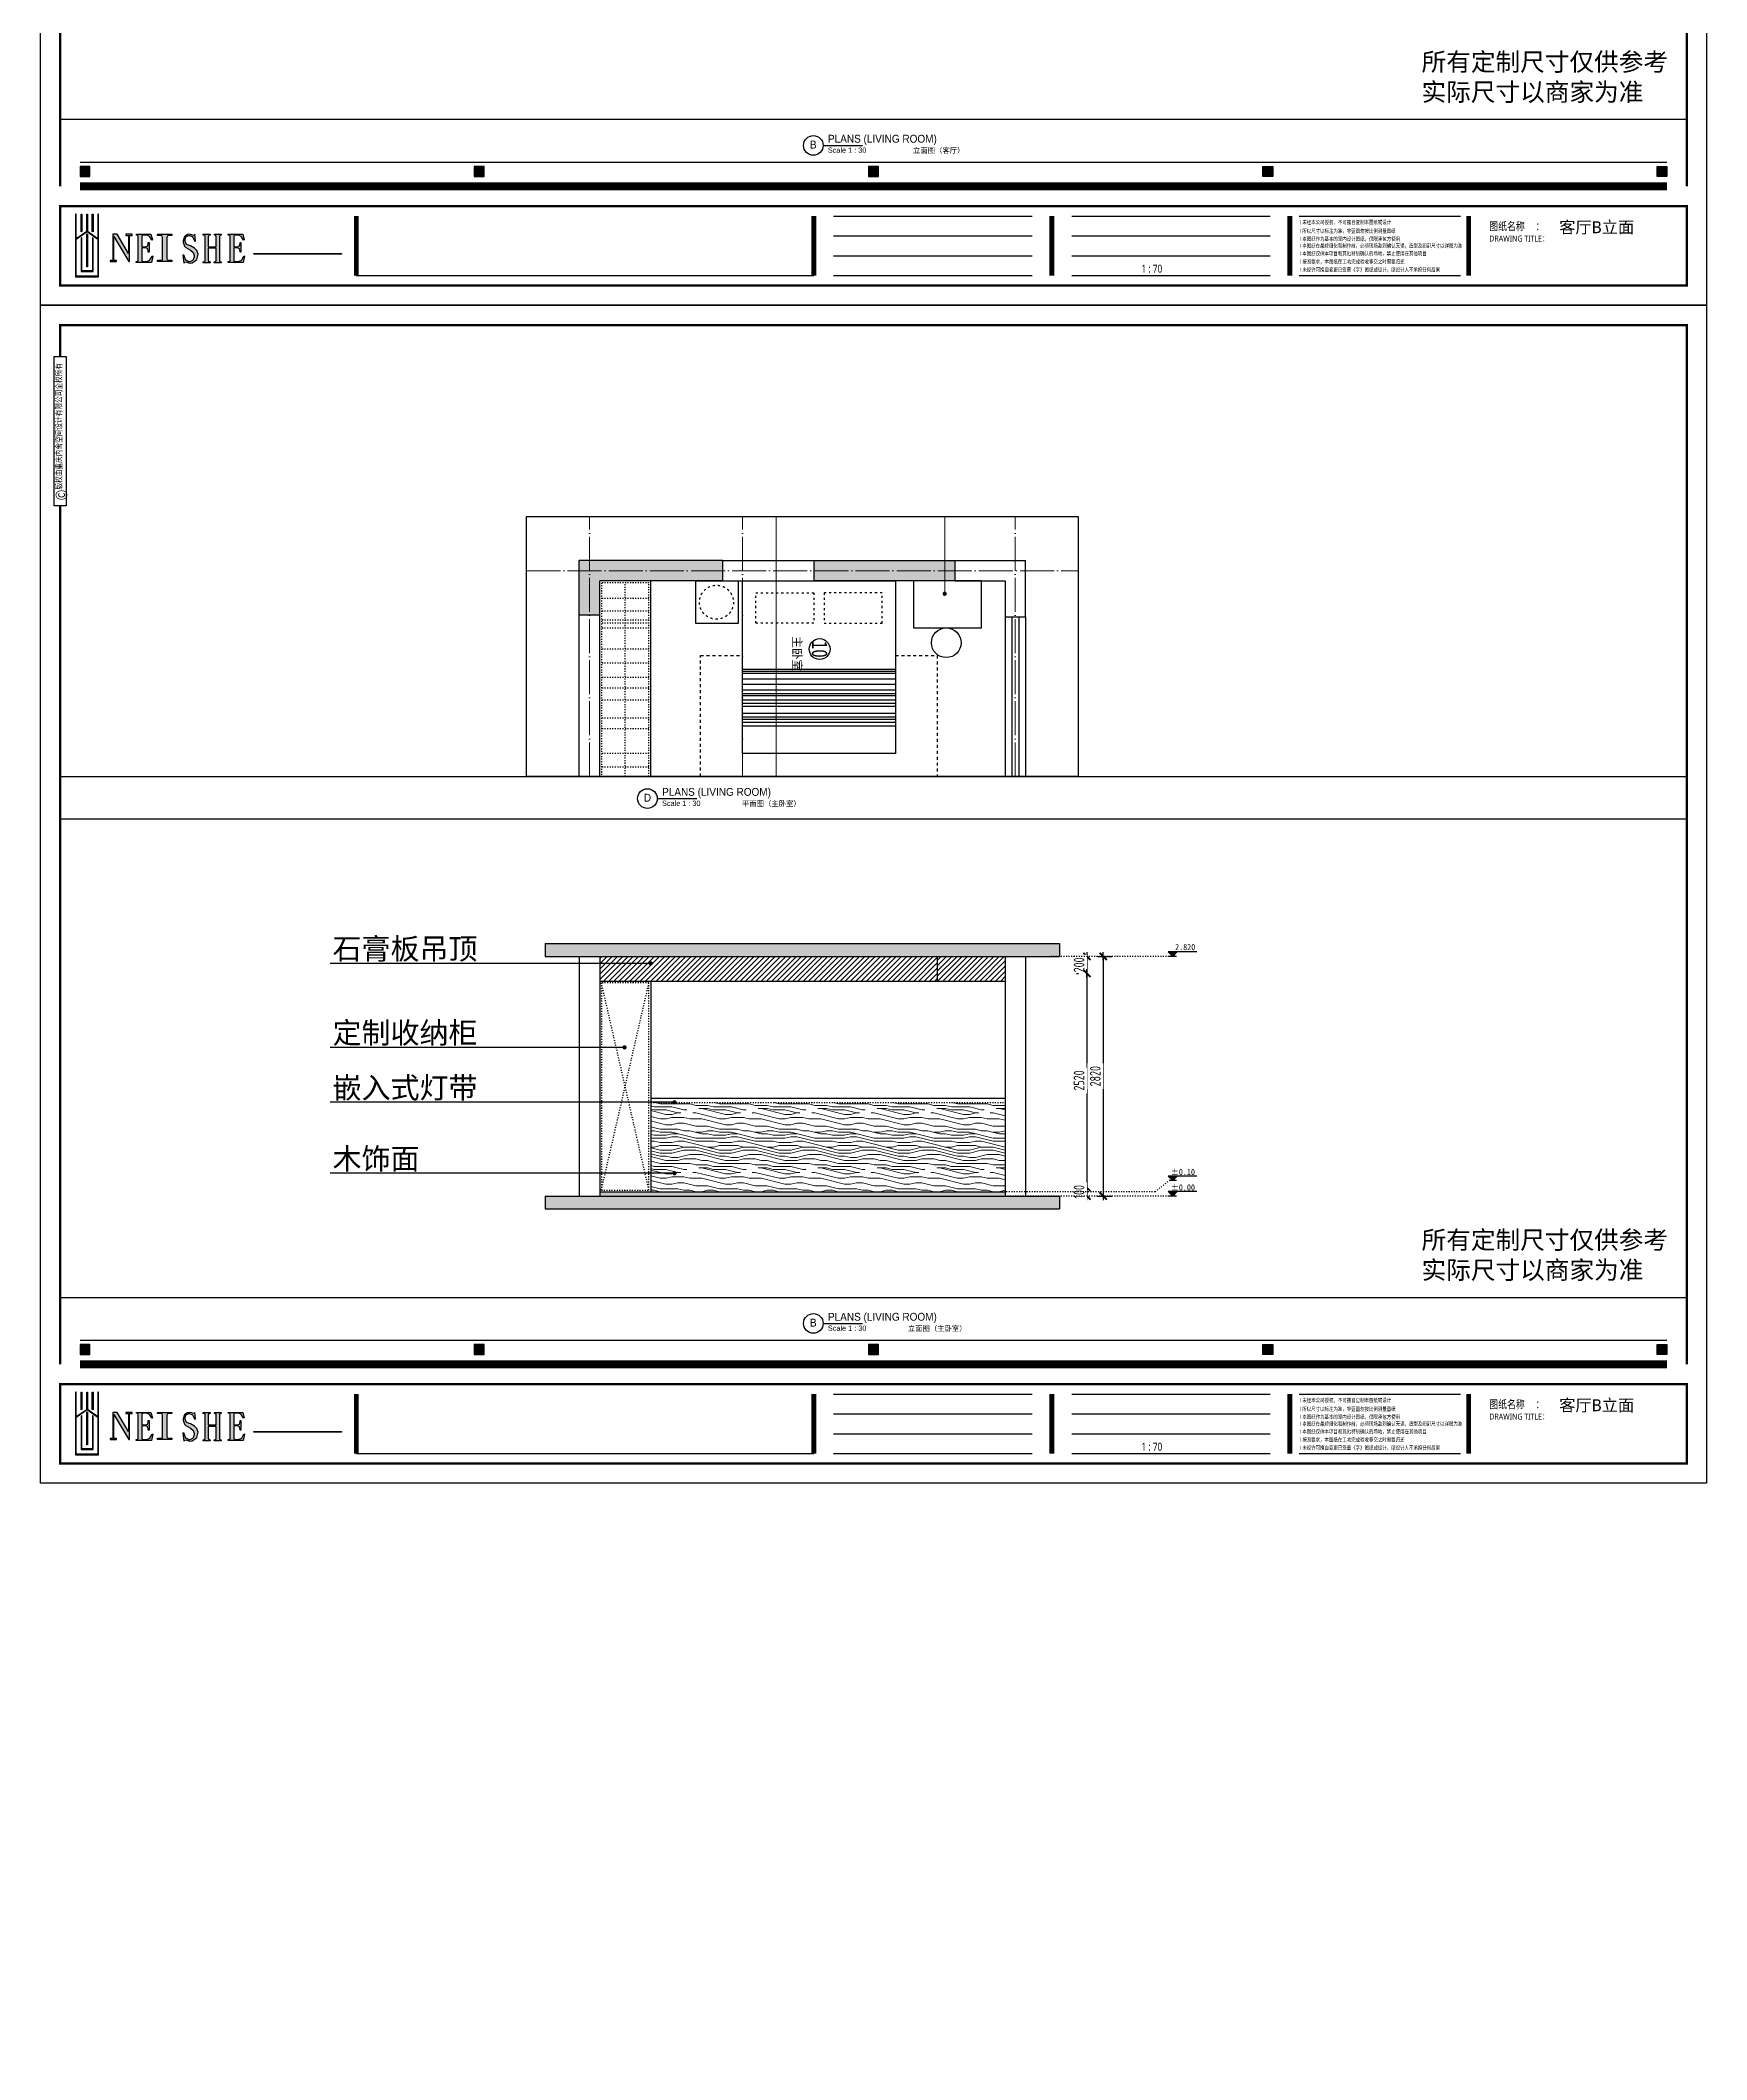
# Model space of a CAD drawing. Header units: inches. Extents: x -50945 to 250244, y -404780 to 18493.
# Drawn here: x 218460 to 238064, y -340770 to -317009 of the extents above; entities that cross this region are included whole.
import ezdxf
from ezdxf.enums import TextEntityAlignment as Align
from ezdxf.xclip import XClip

# ---------------------------------------------------------------- set-up
doc = ezdxf.new("R2010")
doc.units = ezdxf.units.IN
doc.header["$MEASUREMENT"] = 0
for name, pattern in [('ACAD_ISO03W100', [30, 12, -18]), ('DOTE', [2.42, 2, -0.2, 0.02, -0.2]), ('iGo户型优化10', [30, 12, -18]), ('iGo户型优化15', [2, 1, -1])]:
    doc.linetypes.add(name, pattern=pattern)
for name, color, linetype in [('0 @ 1 (1)', 7, 'Continuous'), ('15开关布置图-YJ', 2, 'Continuous'), ('A图框', 7, 'Continuous'), ('D-ARCHI', 250, 'Continuous'), ('EVH 立面填充', 8, 'Continuous'), ('IBS-003-建筑窗框', 3, 'Continuous'), ('IBS-050-建筑文字标注', 50, 'Continuous'), ('IBS-182-原建筑非承重墙', 150, 'Continuous'), ('IBS-200-原建筑承重墙柱', 200, 'Continuous'), ('IBS-63-原建筑窗', 63, 'Continuous'), ('IDS-040-固定高家具', 40, 'Continuous'), ('IFF-51-活动家具', 51, 'Continuous'), ('iGo户型优化', 7, 'Continuous'), ('IQT-1-图框', 1, 'Continuous'), ('IRC-30-天花轮廓线', 30, 'Continuous'), ('房间编号', 50, 'Continuous')]:
    doc.layers.add(name, color=color, linetype=linetype)
doc.layers.add('地面铺装内线', color=251, linetype='Continuous', lineweight=5)
doc.layers.add('天棚材质标注', color=2, linetype='Continuous', lineweight=5)
doc.styles.add('-宋体', font='', dxfattribs={"width": 0.8})
doc.styles.add('04.YBC-外标注3.0', font='', dxfattribs={"width": 0.8, "height": 3})
doc.styles.add('05.YBC-内标注2.5', font='', dxfattribs={"width": 0.8, "height": 2.5})
doc.styles.add('ARI', font='', dxfattribs={"width": 0.8, "height": 200})
doc.styles.add('HBA-DIMT', font='ARCHS.SHX', dxfattribs={"width": 0.8})
doc.styles.add('MtXpl_Arial_Unicode_', font='Arial Unicode.ttf')
doc.styles.add('OPT', font='OPUSTN-H.SHX')
doc.styles.get("Standard").update_dxf_attribs({"font": 'Arial.ttf'})
doc.styles.get('-宋体').set_extended_font_data('SimSun')
doc.styles.get('04.YBC-外标注3.0').set_extended_font_data('SimSun')
doc.styles.get('05.YBC-内标注2.5').set_extended_font_data('SimSun')
doc.styles.get('ARI').set_extended_font_data('SimSun')
doc.dimstyles.new('HBA_40', dxfattribs={"dimscale": 50, "dimtxt": 2.5, "dimasz": 0.1, "dimexe": 2, "dimexo": 2.5, "dimgap": 0.6, "dimtad": 1, "dimdec": 0, "dimrnd": 5, "dimzin": 0, "dimtxsty": 'HBA-DIMT', "dimblk": 'HBA_DIMENSION_TICK', "dimblk1": 'HBA_DIMENSION_TICK', "dimblk2": 'HBA_DIMENSION_TICK', "dimcen": 0.125, "dimclrd": 44, "dimclre": 44, "dimclrt": 2, "dimadec": 0, "dimazin": 0, "dimtfac": 1, "dimtdec": 0, "dimtix": 1, "dimtmove": 1, "dimatfit": 3, "dimldrblk": 'HBA_Leader_Dot', "dimfxl": 0, "dimtvp": 1, "dimtfill": 1, "dimtolj": 1, "dimtzin": 0, "dimarcsym": 0})

# ---------------------------------------------------------------- blocks, each defined once
blk = doc.blocks.new('fntjy')
at = {"layer": 'IFF-51-活动家具'}
for p, q in [((34752, -15106), (34752, -13306)), ((34794, -15106), (34794, -13306)), ((34830, -15106), (34830, -13306)), ((34860, -15106), (34860, -13306)), ((34902, -15106), (34902, -13306)), ((34985, -15106), (34985, -13306)), ((35021, -15106), (35021, -13306)), ((35057, -15106), (35057, -13306)), ((35110, -15106), (35110, -13306)), ((35134, -15106), (35134, -13306)), ((35176, -15106), (35176, -13306)), ((35241, -15106), (35241, -13306)), ((35307, -15106), (35307, -13306)), ((35373, -15106), (35373, -13306)), ((35396, -15106), (35396, -13306)), ((35420, -15106), (35420, -13306))]:
    blk.add_line(p, q, dxfattribs=at)
for points in [[(36461, -12756), (36461, -13256), (35961, -13256), (35961, -12756)], [(34431, -15106), (34431, -13306), (36461, -13306), (36461, -15106)]]:
    blk.add_lwpolyline(points, close=True, dxfattribs=at)
at = {"layer": 'iGo户型优化', "color": 251, "linetype": 'iGo户型优化15', "ltscale": 35}
blk.add_lwpolyline([(35583, -15106), (35583, -15598), (33895, -15598), (33895, -12814), (35583, -12814), (35583, -13306)], dxfattribs=at)
at = {"layer": 'iGo户型优化', "color": 251, "linetype": 'iGo户型优化10', "ltscale": 2}
for points in [[(36323, -13463), (36323, -14145), (35963, -14145), (35963, -13463)], [(36323, -14949), (36323, -14266), (35963, -14266), (35963, -14949)]]:
    blk.add_lwpolyline(points, close=True, dxfattribs=at)
blk.add_circle((36211, -13000), 200, dxfattribs=at)
blk = doc.blocks.new('HBA_DIMENSION_TICK')
at = {"color": 0, "linetype": 'ByBlock'}
for p, q in [((-10, 0), (0, 0)), ((0, 0), (10, 0))]:
    blk.add_line(p, q, dxfattribs=at)
at = {"color": 50, "linetype": 'ByBlock'}
blk.add_solid([(-10, -7), (-7, -10), (7, 10), (10, 7)], dxfattribs=at)
blk = doc.blocks.new('HBA_Leader_Dot')
at = {"color": 0, "linetype": 'ByBlock'}
blk.add_line((-5, 0), (-10, 0), dxfattribs=at)
at = {"color": 0, "linetype": 'ByBlock', "const_width": 5}
blk.add_lwpolyline([(-2.5, 0, 1), (2.5, 0, 1)], format="xyb", close=True, dxfattribs=at)
blk = doc.blocks.new('gegwe')
h = blk.add_hatch(color=9)
h.paths.add_polyline_path([(189652, -49616), (189652, -49028), (189629, -49028), (189629, -49617), (189269, -49867), (189269, -49028), (189267, -49028), (189246, -49028), (189246, -51182), (190039, -51182), (190039, -49027), (190014, -49027), (190014, -49865), (190014, -49868)])
h.paths.add_polyline_path([(190014, -49898), (190014, -51161), (189269, -51161), (189269, -49898), (189642, -49636)], flags=16)
h.paths.add_polyline_path([(189641, -49706), (189653, -49716), (189653, -50844), (189629, -50844), (189629, -49716)], flags=0)
h.paths.add_polyline_path([(189825, -49834), (189847, -49852), (189847, -51000), (189439, -51000), (189439, -49849), (189461, -49834), (189461, -50979), (189825, -50979)], flags=0)
h.paths.add_polyline_path([(189439, -49636), (189459, -49620), (189459, -49028), (189439, -49028)], flags=17)
h.paths.add_polyline_path([(189822, -49620), (189847, -49637), (189847, -49027), (189822, -49027)])
at = {"color": 9}
for points in [[(189267, -49028), (189246, -49028), (189246, -51182), (190039, -51182), (190039, -49027), (190014, -49027), (190014, -49865), (190014, -49868)], [(189269, -49867), (189269, -49028), (189267, -49028)], [(189269, -49867), (189629, -49617), (189629, -49028)], [(189439, -49028), (189459, -49028), (189459, -49620), (189439, -49636), (189439, -49028)], [(189629, -49028), (189650, -49028), (189652, -49028), (189652, -49616), (190014, -49868)], [(190014, -49898), (189642, -49636), (189269, -49898)], [(190014, -49898), (190014, -51161), (189269, -51161), (189269, -49898)], [(189439, -49849), (189439, -51000), (189847, -51000), (189847, -49852), (189825, -49834), (189825, -50979), (189461, -50979), (189461, -49834), (189461, -49834), (189439, -49849)], [(189641, -49706), (189653, -49716), (189653, -50844), (189629, -50844), (189629, -49716), (189641, -49706)]]:
    blk.add_lwpolyline(points, dxfattribs=at)
blk.add_lwpolyline([(189822, -49027), (189842, -49027), (189847, -49027), (189847, -49637), (189822, -49620), (189822, -49027)], close=True, dxfattribs=at)
blk = doc.blocks.new('gegeg')
at = {"layer": 'A图框'}
h = blk.add_hatch(color=256, dxfattribs=at)
h.dxf.hatch_style = 1
h.paths.add_polyline_path([(133887, -57733), (134062, -57733), (134062, -57558), (133887, -57558)])
h = blk.add_hatch(color=256, dxfattribs=at)
h.dxf.hatch_style = 1
h.paths.add_polyline_path([(140844, -57733), (141019, -57733), (141019, -57558), (140844, -57558)])
h = blk.add_hatch(color=256, dxfattribs=at)
h.dxf.hatch_style = 1
h.paths.add_polyline_path([(147800, -57733), (147975, -57733), (147975, -57558), (147800, -57558)])
h = blk.add_hatch(color=256, dxfattribs=at)
h.dxf.hatch_style = 1
h.paths.add_polyline_path([(154931, -57558), (154756, -57558), (154756, -57733), (154931, -57733)])
h = blk.add_hatch(color=256, dxfattribs=at)
h.dxf.hatch_style = 1
h.paths.add_polyline_path([(161887, -57558), (161712, -57558), (161712, -57733), (161887, -57733)])
for points in [[(134739, -58777), (134739, -59093), (134540, -58756), (134463, -58756), (134463, -59217), (134420, -59217), (134420, -59237), (134529, -59237), (134529, -59217), (134483, -59217), (134483, -58794), (134745, -59237), (134761, -59237), (134761, -58777), (134804, -58777), (134804, -58756), (134693, -58756), (134693, -58777)], [(134914, -59212), (134909, -59229), (134893, -59235), (134879, -59235), (134879, -59253), (135145, -59253), (135170, -59139), (135158, -59133), (135153, -59151), (135121, -59209), (135116, -59214), (135061, -59235), (135000, -59235), (134986, -59229), (134980, -59212), (134980, -58994), (135047, -58994), (135082, -59011), (135091, -59061), (135091, -59073), (135105, -59073), (135105, -58901), (135091, -58901), (135091, -58919), (135082, -58962), (135047, -58977), (134980, -58977), (134980, -58796), (134986, -58779), (135000, -58774), (135065, -58773), (135114, -58794), (135151, -58861), (135163, -58855), (135137, -58756), (134881, -58756), (134881, -58773), (134893, -58773), (134909, -58779), (134914, -58797)], [(135417, -58811), (135426, -58787), (135445, -58779), (135506, -58779), (135506, -58756), (135256, -58756), (135256, -58779), (135317, -58779), (135338, -58787), (135344, -58810), (135344, -59182), (135339, -59205), (135316, -59213), (135256, -59213), (135256, -59237), (135506, -59237), (135506, -59213), (135446, -59213), (135427, -59206), (135417, -59182)], [(135837, -59038), (135882, -59078), (135903, -59132), (135902, -59152), (135881, -59208), (135872, -59220), (135825, -59243), (135813, -59242), (135761, -59214), (135741, -59189), (135716, -59118), (135702, -59123), (135721, -59263), (135737, -59248), (135751, -59243), (135823, -59263), (135863, -59257), (135916, -59223), (135949, -59199), (135968, -59131), (135971, -59105), (135945, -59040), (135909, -59002), (135837, -58960), (135798, -58947), (135768, -58935), (135738, -58864), (135753, -58809), (135762, -58797), (135809, -58778), (135816, -58777), (135869, -58797), (135880, -58811), (135910, -58880), (135922, -58873), (135912, -58756), (135903, -58771), (135889, -58777), (135860, -58765), (135816, -58756), (135782, -58762), (135736, -58794), (135724, -58813), (135707, -58877), (135707, -58896), (135730, -58964), (135755, -58986)], [(136289, -59003), (136289, -59216), (136284, -59234), (136268, -59240), (136256, -59240), (136256, -59258), (136379, -59258), (136379, -59240), (136367, -59240), (136353, -59234), (136346, -59218), (136346, -58797), (136353, -58780), (136367, -58774), (136377, -58774), (136377, -58756), (136258, -58756), (136258, -58774), (136268, -58774), (136284, -58780), (136289, -58797), (136289, -58975), (136150, -58975), (136150, -58797), (136157, -58780), (136172, -58774), (136180, -58774), (136180, -58756), (136062, -58756), (136062, -58774), (136072, -58774), (136088, -58780), (136093, -58797), (136093, -59216), (136088, -59234), (136072, -59240), (136060, -59240), (136060, -59258), (136183, -59258), (136183, -59240), (136171, -59240), (136157, -59235), (136150, -59217), (136150, -59003)], [(136534, -59212), (136530, -59229), (136514, -59235), (136499, -59235), (136499, -59253), (136765, -59253), (136791, -59139), (136779, -59133), (136774, -59151), (136742, -59209), (136736, -59214), (136681, -59235), (136621, -59235), (136607, -59229), (136600, -59212), (136600, -58994), (136667, -58994), (136702, -59011), (136711, -59061), (136711, -59073), (136725, -59073), (136725, -58901), (136711, -58901), (136711, -58919), (136702, -58962), (136668, -58977), (136600, -58977), (136600, -58796), (136606, -58779), (136620, -58774), (136686, -58773), (136734, -58794), (136771, -58861), (136783, -58855), (136758, -58756), (136502, -58756), (136502, -58773), (136513, -58773), (136530, -58779), (136534, -58797)], [(138503, -59104), (138503, -59096), (136951, -59096), (136951, -59104)]]:
    blk.add_hatch(color=256, dxfattribs=at).paths.add_polyline_path(points)
for p, q in [((133887, -57482), (161887, -57482)), ((147184, -58433), (150684, -58433)), ((151384, -58433), (154884, -58433)), ((155398, -58433), (158242, -58433)), ((147184, -58783), (150684, -58783)), ((151384, -58783), (154884, -58783)), ((147184, -59133), (150684, -59133)), ((151384, -59133), (154884, -59133)), ((138761, -59483), (146834, -59483)), ((147184, -59483), (150684, -59483)), ((151384, -59483), (154884, -59483)), ((155398, -59483), (158242, -59483))]:
    blk.add_line(p, q, dxfattribs=at)
for points in [[(162587, -39218), (162587, -60008), (133187, -60008), (133187, -39218)], [(133431, -40125), (133643, -40125), (133643, -42755), (133431, -42755)], [(134062, -57558), (133887, -57558), (133887, -57733), (134062, -57733)], [(141019, -57558), (140844, -57558), (140844, -57733), (141019, -57733)], [(147975, -57558), (147800, -57558), (147800, -57733), (147975, -57733)], [(154756, -57558), (154931, -57558), (154931, -57733), (154756, -57733)], [(161712, -57558), (161887, -57558), (161887, -57733), (161712, -57733)], [(134739, -58777), (134739, -59093), (134540, -58756), (134463, -58756), (134463, -59217), (134420, -59217), (134420, -59237), (134529, -59237), (134529, -59217), (134483, -59217), (134483, -58794), (134745, -59237), (134761, -59237), (134761, -58777), (134804, -58777), (134804, -58756), (134693, -58756), (134693, -58777), (134739, -58777)], [(135256, -58756), (135506, -58756), (135506, -58779), (135445, -58779), (135426, -58787), (135417, -58811), (135417, -59182), (135427, -59206), (135446, -59213), (135506, -59213), (135506, -59237), (135256, -59237), (135256, -59213), (135316, -59213), (135339, -59205), (135344, -59182), (135344, -58810), (135338, -58787), (135317, -58779), (135256, -58779), (135256, -58756)], [(136951, -59096), (138503, -59096), (138503, -59104), (136951, -59104)]]:
    blk.add_lwpolyline(points, close=True, dxfattribs=at)
for points, const_width in [([(133537, -40125), (133537, -39568), (162237, -39568), (162237, -57908)], 42), ([(133537, -57908), (133537, -42755)], 42), ([(161887, -57908), (133887, -57908)], 140), ([(138761, -58433), (138761, -59483)], 84), ([(146834, -58433), (146834, -59483)], 84), ([(151034, -58433), (151034, -59483)], 84), ([(155234, -58433), (155234, -59483)], 84), ([(158387, -58433), (158387, -59483)], 84)]:
    blk.add_lwpolyline(points, dxfattribs=dict(at, const_width=const_width))
at = {"layer": 'A图框', "const_width": 42}
blk.add_lwpolyline([(133537, -58258), (162237, -58258), (162237, -59658), (133537, -59658)], close=True, dxfattribs=at)
at = {"layer": 'A图框'}
for points in [[(134882, -58756), (135137, -58756), (135163, -58855), (135151, -58861), (135116, -58798), (135112, -58793), (135065, -58773), (135000, -58774), (134986, -58779), (134980, -58796), (134980, -58977), (135047, -58977), (135082, -58962), (135091, -58919), (135091, -58901), (135105, -58901), (135105, -59073), (135091, -59073), (135091, -59061), (135082, -59011), (135047, -58994), (134980, -58994), (134980, -59212), (134986, -59229), (135000, -59235), (135061, -59235), (135116, -59214), (135121, -59209), (135153, -59151), (135158, -59133), (135170, -59139), (135145, -59253), (134879, -59253), (134879, -59235), (134893, -59235), (134909, -59229), (134914, -59212), (134914, -58797), (134909, -58779), (134893, -58773), (134881, -58773), (134881, -58756)], [(135910, -58880), (135922, -58873), (135912, -58756), (135903, -58771), (135889, -58777), (135860, -58765), (135816, -58756), (135782, -58762), (135736, -58794), (135724, -58813), (135707, -58877), (135707, -58896), (135730, -58964), (135755, -58986), (135837, -59038), (135882, -59078), (135903, -59132), (135902, -59152), (135881, -59208), (135872, -59220), (135825, -59243), (135813, -59242), (135761, -59214), (135741, -59189), (135716, -59118), (135702, -59123), (135721, -59263), (135737, -59248), (135751, -59243), (135823, -59263), (135863, -59257), (135916, -59223), (135949, -59199), (135968, -59131), (135971, -59105), (135945, -59040), (135909, -59002), (135837, -58960), (135798, -58947), (135768, -58935), (135738, -58864), (135753, -58809), (135762, -58797), (135809, -58778), (135816, -58777), (135869, -58797), (135880, -58811), (135910, -58880)], [(136258, -58756), (136377, -58756), (136377, -58774), (136367, -58774), (136353, -58780), (136346, -58797), (136346, -59218), (136353, -59234), (136367, -59240), (136379, -59240), (136379, -59258), (136256, -59258), (136256, -59240), (136268, -59240), (136284, -59234), (136289, -59216), (136289, -59003), (136150, -59003), (136150, -59217), (136157, -59235), (136171, -59240), (136183, -59240), (136183, -59258), (136060, -59258), (136060, -59240), (136072, -59240), (136088, -59234), (136093, -59216), (136093, -58797), (136088, -58780), (136072, -58774), (136062, -58774), (136062, -58756), (136180, -58756), (136180, -58774), (136172, -58774), (136157, -58780), (136150, -58797), (136150, -58975), (136289, -58975), (136289, -58797), (136284, -58780), (136268, -58774), (136258, -58774), (136258, -58756)], [(136502, -58756), (136758, -58756), (136783, -58855), (136771, -58861), (136736, -58798), (136732, -58793), (136686, -58773), (136620, -58774), (136606, -58779), (136600, -58796), (136600, -58977), (136668, -58977), (136702, -58962), (136711, -58919), (136711, -58901), (136725, -58901), (136725, -59073), (136711, -59073), (136711, -59061), (136702, -59011), (136667, -58994), (136600, -58994), (136600, -59212), (136607, -59229), (136621, -59235), (136681, -59235), (136736, -59214), (136742, -59209), (136774, -59151), (136779, -59133), (136791, -59139), (136765, -59253), (136499, -59253), (136499, -59235), (136514, -59235), (136530, -59229), (136534, -59212), (136534, -58797), (136530, -58779), (136513, -58773), (136502, -58773), (136502, -58756)]]:
    blk.add_lwpolyline(points, dxfattribs=at)
at = {"layer": '15开关布置图-YJ', "color": 2, "xscale": 0.5119999999988067, "yscale": 0.5119999999988067, "zscale": 0.5119999999988067}
blk.add_blockref('gegwe', (36914, -33299), dxfattribs=at)
at = {"layer": '0 @ 1 (1)', "insert": (152579, -59363), "char_height": 175, "width": 3199.54, "attachment_point": 4, "style": '05.YBC-内标注2.5'}
blk.add_mtext('{\\fMicrosoft YaHei|b0|i0|c134|p34;\\H0.8x; 1 : 70}', dxfattribs=at)
at = {"layer": 'A图框', "rotation": 90, "style": '04.YBC-外标注3.0'}
for s, insert, char_height, width, attachment_point in [('版权由重庆内舍空间设计有限公司全权所有', (133460, -42471), 105, 2420.6, 1), ('©', (133559, -42567), 210, 191.34, 5)]:
    blk.add_mtext(s, dxfattribs=dict(at, insert=insert, char_height=char_height, width=width, attachment_point=attachment_point))
at = {"layer": 'A图框', "char_height": 70, "attachment_point": 1, "style": '04.YBC-外标注3.0'}
for s, width, insert in [('{\\fArial Unicode MS|b0|i0|c134|p0;l 未经本公司授权，不可擅自复制本图纸或设计}', 1842.18, (155405, -58508)), ('{\\fArial Unicode MS|b0|i0|c134|p0;l 所以尺寸以标注为准，非蓝图勿按比例测量图纸}', 1906.2, (155405, -58662)), ('{\\fArial Unicode MS|b0|i0|c134|p0;l 本图纸作为基本的室内设计图纸，仅限承包方使用}', 2550.12, (155405, -58801)), ('{\\fArial Unicode MS|b0|i0|c134|p0;l 本图纸在最终细化和制作前，必须现场勘测确认无误，造型及细部尺寸以详图为准}', 3701.19, (155405, -58923)), ('{\\fArial Unicode MS|b0|i0|c134|p0;l 本图纸仅供本项目和其他特别确认的场地，禁止使用在其他项目}', 3008.74, (155405, -59060)), ('{\\fArial Unicode MS|b0|i0|c134|p0;l 按照要求，本图纸在工地完成验收移交之时需要归还}', 1941.8, (155405, -59203)), ('{\\fArial Unicode MS|b0|i0|c134|p0;l 未经许可擅自变更已签章《字》图纸或设计，原设计人不承担任何后果}', 3026.66, (155405, -59346))]:
    blk.add_mtext_dynamic_manual_height_columns(s, width=width, gutter_width=1, heights=[0], dxfattribs=dict(at, insert=insert))
blk = doc.blocks.new('TITLE')
at = {"color": 0}
blk.add_line((0, 0), (30.1, 0), dxfattribs=at)
at = {"color": 160}
blk.add_circle((-7.5, 0), 7.5, dxfattribs=at)
at = {"color": 0, "style": 'OPT', "width": 0.95}
blk.add_attdef('NO', text='', height=6, dxfattribs=at).set_placement((-7.5, 0), align=Align.MIDDLE_CENTER)
for tag, p, height in [('TITLE', (3.7, 2.1), 6), ('SCALE', (3.6, -5.6), 4.02)]:
    blk.add_attdef(tag, p, '', height=height, dxfattribs=at)
blk = doc.blocks.new('*D1075')
at = {"color": 44, "lineweight": -2, "ltscale": 3, "transparency": 16777216}
for p, q in [((230652, -327788), (230672, -327788)), ((230772, -327783), (230772, -327778)), ((230772, -327788), (230772, -327988)), ((230652, -327988), (230672, -327988)), ((230772, -327993), (230772, -327998))]:
    blk.add_line(p, q, dxfattribs=at)
at = {"color": 44, "lineweight": -2, "ltscale": 3, "transparency": 16777216, "xscale": 5, "yscale": 5, "zscale": 5}
for p, rotation in [((230772, -327788), 270), ((230772, -327988), 90)]:
    blk.add_blockref('HBA_DIMENSION_TICK', p, dxfattribs=dict(at, rotation=rotation))
at = {"color": 2, "ltscale": 3, "transparency": 16777216, "insert": (230680, -327888), "char_height": 125, "attachment_point": 5, "rotation": 90, "style": 'HBA-DIMT', "bg_fill": 3, "box_fill_scale": 1.25, "bg_fill_color": 256, "bg_fill_true_color": 13158600, "bg_fill_transparency": 0}
blk.add_mtext('\\A1;200', dxfattribs=at)
at = {"layer": 'Defpoints', "color": 0, "ltscale": 3, "transparency": 16777216}
for p in [(230777, -327788), (230772, -327988), (230777, -327988)]:
    blk.add_point(p, dxfattribs=at)
blk = doc.blocks.new('*D1076')
at = {"color": 44, "lineweight": -2, "ltscale": 3, "transparency": 16777216}
for p, q in [((230652, -327988), (230672, -327988)), ((230772, -327993), (230772, -330503)), ((230647, -330508), (230672, -330508))]:
    blk.add_line(p, q, dxfattribs=at)
at = {"layer": 'Defpoints', "color": 0, "ltscale": 3, "transparency": 16777216}
for p in [(230777, -327988), (230772, -330508), (230772, -330508)]:
    blk.add_point(p, dxfattribs=at)
at = {"color": 44, "lineweight": -2, "ltscale": 3, "transparency": 16777216, "xscale": 5, "yscale": 5, "zscale": 5}
for p, rotation in [((230772, -327988), 90), ((230772, -330508), 270)]:
    blk.add_blockref('HBA_DIMENSION_TICK', p, dxfattribs=dict(at, rotation=rotation))
at = {"color": 2, "ltscale": 3, "transparency": 16777216, "insert": (230680, -329248), "char_height": 125, "attachment_point": 5, "rotation": 90, "style": 'HBA-DIMT', "bg_fill": 3, "box_fill_scale": 1.25, "bg_fill_color": 256, "bg_fill_true_color": 13158600, "bg_fill_transparency": 0}
blk.add_mtext('\\A1;2520', dxfattribs=at)
blk = doc.blocks.new('*D1077')
at = {"color": 44, "lineweight": -2, "ltscale": 3, "transparency": 16777216}
for p, q in [((230647, -330508), (230672, -330508)), ((230772, -330503), (230772, -330498)), ((230772, -330508), (230772, -330608)), ((230647, -330608), (230672, -330608)), ((230772, -330613), (230772, -330618))]:
    blk.add_line(p, q, dxfattribs=at)
at = {"color": 44, "lineweight": -2, "ltscale": 3, "transparency": 16777216, "xscale": 5, "yscale": 5, "zscale": 5}
for p, rotation in [((230772, -330508), 270), ((230772, -330608), 90)]:
    blk.add_blockref('HBA_DIMENSION_TICK', p, dxfattribs=dict(at, rotation=rotation))
at = {"color": 2, "ltscale": 3, "transparency": 16777216, "insert": (230680, -330558), "char_height": 125, "attachment_point": 5, "rotation": 90, "style": 'HBA-DIMT', "bg_fill": 3, "box_fill_scale": 1.25, "bg_fill_color": 256, "bg_fill_true_color": 13158600, "bg_fill_transparency": 0}
blk.add_mtext('\\A1;100', dxfattribs=at)
at = {"layer": 'Defpoints', "color": 0, "ltscale": 3, "transparency": 16777216}
for p in [(230772, -330508), (230772, -330608), (230772, -330608)]:
    blk.add_point(p, dxfattribs=at)
blk = doc.blocks.new('*D1078')
at = {"color": 44, "lineweight": -2, "ltscale": 3, "transparency": 16777216}
for p, q in [((230897, -327788), (231064, -327788)), ((230964, -327793), (230964, -330603)), ((230897, -330608), (231064, -330608))]:
    blk.add_line(p, q, dxfattribs=at)
at = {"layer": 'Defpoints', "color": 0, "ltscale": 3, "transparency": 16777216}
for p in [(230772, -327788), (230772, -330608), (230964, -330608)]:
    blk.add_point(p, dxfattribs=at)
at = {"color": 44, "lineweight": -2, "ltscale": 3, "transparency": 16777216, "xscale": 5, "yscale": 5, "zscale": 5}
for p, rotation in [((230964, -327788), 90), ((230964, -330608), 270)]:
    blk.add_blockref('HBA_DIMENSION_TICK', p, dxfattribs=dict(at, rotation=rotation))
at = {"color": 2, "ltscale": 3, "transparency": 16777216, "insert": (230871, -329198), "char_height": 125, "attachment_point": 5, "rotation": 90, "style": 'HBA-DIMT', "bg_fill": 3, "box_fill_scale": 1.25, "bg_fill_color": 256, "bg_fill_true_color": 13158600, "bg_fill_transparency": 0}
blk.add_mtext('\\A1;2820', dxfattribs=at)
blk = doc.blocks.new('A$C762F35E1')
at = {"layer": 'IBS-050-建筑文字标注', "linetype": 'ByBlock'}
h = blk.add_hatch(color=160, dxfattribs=at)
h.dxf.hatch_style = 1
h.paths.add_polyline_path([(122, 0), (0, 122), (243, 122)])
at = {"layer": 'IBS-050-建筑文字标注', "color": 160, "linetype": 'ByBlock'}
for p, q in [((0, 122), (122, 0)), ((781, 122), (0, 122)), ((223, 0), (20, 0)), ((243, 122), (122, 0))]:
    blk.add_line(p, q, dxfattribs=at)
blk = doc.blocks.new('thytyhy')
at = {"layer": 'EVH 立面填充'}
h = blk.add_hatch(color=256, dxfattribs=at)
h.dxf.hatch_style = 1
h.paths.add_polyline_path([(265601.1, -279338.6), (265841.1, -279338.6), (265841.1, -277678.6), (265601.1, -277678.6)])
h = blk.add_hatch(color=256, dxfattribs=at)
h.dxf.hatch_style = 1
h.paths.add_polyline_path([(265841.1, -281858.6), (265841.1, -280408.6), (265601.1, -280408.6), (265601.1, -282098.6), (266241.1, -282098.6), (266241.1, -281858.6)])
at = {"layer": 'D-ARCHI', "color": 251, "linetype": 'DOTE', "lineweight": 5, "ltscale": 200}
for p, q in [((265721.1, -287587), (265721.1, -272638.4)), ((283241.1, -275458.4), (262913.9, -275458.4)), ((283241.1, -276968.6), (262901.1, -276968.6)), ((283241.1, -280178.6), (262913.9, -280178.6)), ((269430.8, -281978.6), (262913.9, -281978.6)), ((283241.1, -283068.6), (262913.9, -283068.6))]:
    blk.add_line(p, q, dxfattribs=at)
at = {"layer": 'IBS-003-建筑窗框', "color": 251, "ltscale": 10}
for p, q in [((266261.1, -276847.6), (268821.1, -276847.6)), ((266261.1, -277088.6), (268821.1, -277088.6))]:
    blk.add_line(p, q, dxfattribs=at)
at = {"layer": 'IBS-182-原建筑非承重墙'}
for p, q in [((266261.1, -276847.6), (265601.1, -276847.6)), ((265601.1, -277678.6), (265601.1, -276848.6)), ((266261.1, -277088.6), (266261.1, -276847.6)), ((265841.1, -277678.6), (265841.1, -277088.6)), ((265841.1, -277088.6), (266261.1, -277088.6)), ((265601.1, -280408.6), (265601.1, -279338.6)), ((265841.1, -280408.6), (265841.1, -279338.6)), ((269190.8, -281858.6), (266241.1, -281858.6)), ((269190.8, -282098.6), (266241.1, -282098.6))]:
    blk.add_line(p, q, dxfattribs=at)
at = {"layer": 'IBS-200-原建筑承重墙柱', "ltscale": 0.02}
for p, q in [((265601.1, -277678.6), (265841.1, -277678.6)), ((265601.1, -279338.6), (265601.1, -277678.6)), ((265841.1, -277678.6), (265841.1, -279338.6)), ((265601.1, -279338.6), (265841.1, -279338.6)), ((265841.1, -280408.6), (265601.1, -280408.6)), ((265601.1, -280408.6), (265601.1, -282098.6)), ((265841.1, -280408.6), (265841.1, -281858.6)), ((266241.1, -281858.6), (265841.1, -281858.6)), ((266241.1, -282098.6), (266241.1, -281858.6)), ((266241.1, -282098.6), (265601.1, -282098.6))]:
    blk.add_line(p, q, dxfattribs=at)
at = {"layer": 'IBS-63-原建筑窗'}
for p, q in [((266261.1, -276927.6), (268821.1, -276927.6)), ((266261.1, -277008.6), (268821.1, -277008.6))]:
    blk.add_line(p, q, dxfattribs=at)
at = {"layer": 'IDS-040-固定高家具'}
blk.add_line((269190.8, -281258.6), (265841.1, -281258.6), dxfattribs=at)
at = {"layer": 'IDS-040-固定高家具', "linetype": 'ACAD_ISO03W100'}
for p, q in [((266048.2, -281278.6), (266048.2, -281838.6)), ((266197, -281278.6), (266197, -281838.6)), ((266301.1, -281278.6), (266301.1, -281838.6)), ((266338.3, -281278.6), (266338.3, -281838.6)), ((266397.7, -281278.6), (266397.7, -281838.6)), ((266643.2, -281278.6), (266643.2, -281838.6)), ((266806.8, -281278.6), (266806.8, -281838.6)), ((266977.8, -281278.6), (266977.8, -281838.6)), ((267104.2, -281278.6), (267104.2, -281838.6)), ((267245.5, -281278.6), (267245.5, -281838.6)), ((267453.8, -281278.6), (267453.8, -281838.6)), ((267580.2, -281278.6), (267580.2, -281838.6)), ((267870.2, -281278.6), (267870.2, -281838.6)), ((268033.8, -281278.6), (268033.8, -281838.6)), ((269170.8, -281558.6), (265861.1, -281558.6))]:
    blk.add_line(p, q, dxfattribs=at)
blk.add_lwpolyline([(265861.1, -281838.6), (269170.8, -281838.6), (269170.8, -281278.6), (265861.1, -281278.6)], close=True, dxfattribs=at)
at = {"layer": 'IFF-51-活动家具'}
blk.add_lwpolyline([(265841.1, -278165.5), (266391.1, -278165.5), (266391.1, -277365.5), (265841.1, -277365.5)], close=True, dxfattribs=at)
blk.add_circle((266567.6, -277780.7), 175, dxfattribs=at)
at = {"layer": '房间编号'}
blk.add_circle((266642.4, -279270.9), 122.5, dxfattribs=at)
at = {"rotation": 180}
blk.add_blockref('fntjy', (302302.2, -293484.5), dxfattribs=at)
at = {"layer": '房间编号', "color": 8, "style": 'MtXpl_Arial_Unicode_'}
blk.add_text('主卧室', height=100, dxfattribs=at).set_placement((266491.8, -279586.6))
at = {"layer": '房间编号', "insert": (266744.7, -279177.2), "char_height": 183.75, "width": 2606.465, "attachment_point": 3, "style": 'ARI'}
blk.add_mtext('10', dxfattribs=at)
at = {"layer": 'IRC-30-天花轮廓线'}
for points in [[(265991.5, -277799.2), (261912.3, -277799.2)], [(271902.1, -279781.1), (261912.3, -279781.1)]]:
    blk.add_leader(points, dimstyle='HBA_40', override={"dimgap": 0.6, "dimtad": 0, "dimfxl": 5, "dimfxlon": 1}, dxfattribs=at)

msp = doc.modelspace()

# ---------------------------------------------------------------- hatches: boundary and pattern name
at = {"ltscale": 3}
h = msp.add_hatch(color=8, dxfattribs=at)
h.dxf.hatch_style = 1
h.paths.add_polyline_path([(230450.13, -327788.04), (230450.13, -327638.04), (224400.13, -327638.04), (224400.13, -327788.04)])
h = msp.add_hatch(color=8, dxfattribs=at)
h.dxf.hatch_style = 1
h.paths.add_polyline_path([(224400.13, -330608.04), (224400.13, -330758.04), (230450.13, -330758.04), (230450.13, -330608.04)])
h = msp.add_hatch(dxfattribs=at)
h.set_pattern_fill('AR-CONC', color=8)
h.set_pattern_definition([(50, (-351968.8, -95354.58), (182.18467, -15.939086), [19.05, -209.55]), (355, (-351968.8, -95354.58), (-35.24342, 191.056845), [15.24, -167.640584]), (100.451445, (-351953.61, -95355.9), (146.941247, 175.11775), [16.19001, -178.090245]), (46.1842, (-351968.8, -95303.78), (271.07904, -42.04233), [28.575, -314.325]), (96.63556, (-351946.2, -95307.28), (237.40413, 247.42612), [24.28502, -267.13561]), (351.18415, (-351968.8, -95303.78), (237.40413, 247.42612), [22.85997, -251.45973]), (21, (-351943.4, -95316.48), (151.61439, -102.265198), [19.05, -209.55]), (326, (-351943.4, -95316.48), (61.80203, 184.187966), [15.24, -167.64]), (71.451445, (-351930.76, -95325), (213.41642, 81.92277), [16.19001, -178.08994]), (37.5, (-351968.796, -95354.576), (3.088603, 84.555039), [0, -165.608, 0, -170.18, 0, -168.275]), (7.5, (-351968.8, -95354.58), (66.819663, 100.180575), [0, -97.028, 0, -161.798, 0, -64.135]), (327.5, (-352025.44, -95354.576), (135.590595, -5.728744), [0, -63.5, 0, -198.12, 0, -262.89]), (317.5, (-352050.84, -95354.58), (148.129181, 25.42649), [0, -82.55, 0, -131.572, 0, -186.69])])
h.paths.add_polyline_path([(229810.13, -330608.04), (225040.13, -330608.04), (225040.13, -330558.04), (229810.13, -330558.04)])
at = {"layer": '天棚材质标注'}
h = msp.add_hatch(dxfattribs=at)
h.set_pattern_fill('ANSI31', color=8, scale=350)
h.set_pattern_definition([(45, (-164.32, -27725.21), (-30.9359217, 30.9359217), [])])
h.paths.add_polyline_path([(229010.13, -328078.04), (229010.13, -327788.04), (225040.13, -327788.04), (225040.13, -328078.04)])
h = msp.add_hatch(dxfattribs=at)
h.set_pattern_fill('ANSI31', color=8, scale=350)
h.paths.add_polyline_path([(229810.13, -327788.04), (229010.13, -327788.04), (229010.13, -328078.04), (229810.13, -328078.04)])
h = msp.add_hatch(dxfattribs=at)
h.set_pattern_fill('【酷模吧】立面_木饰面', color=8, scale=700, pattern_type=2)
h.set_pattern_definition([(0, (0, 0), (0, 700), [140, -210, 70, -280]), (0, (490, 17.5), (0, 700), [140, -560]), (0, (420, 52.5), (0, 700), [70, -630]), (0, (35, 70), (0, 700), [35, -490, 35, -140]), (0, (280, 105), (0, 700), [140, -210, 35, -315]), (0, (105, 122.5), (0, 700), [105, -595]), (0, (280, 140), (0, 700), [210, -490]), (0, (70, 157.5), (0, 700), [140, -560]), (0, (350, 175), (0, 700), [350, -350]), (0, (140, 210), (0, 700), [70, -210, 140, -280]), (0, (630, 227.5), (0, 700), [140, -560]), (0, (490, 245), (0, 700), [70, -630]), (0, (350, 262.5), (0, 700), [70, -630]), (0, (0, 280), (0, 700), [140, -560]), (0, (350, 297.5), (0, 700), [140, -560]), (0, (350, 332.5), (0, 700), [140, -140, 140, -280]), (0, (210, 367.5), (0, 700), [70, -350, 140, -140]), (0, (350, 385), (0, 700), [210, -490]), (0, (350, 420), (0, 700), [140, -560]), (0, (70, 437.5), (0, 700), [210, -280, 70, -140]), (0, (70, 472.5), (0, 700), [350, -350]), (0, (490, 490), (0, 700), [70, -630]), (0, (280, 507.5), (0, 700), [140, -560]), (0, (140, 525), (0, 700), [70, -280, 70, -280]), (0, (70, 542.5), (0, 700), [70, -210, 140, -280]), (0, (210, 560), (0, 700), [70, -350, 70, -210]), (0, (350, 577.5), (0, 700), [210, -490]), (0, (70, 612.5), (0, 700), [140, -560]), (0, (420, 630), (0, 700), [70, -630]), (0, (560, 647.5), (0, 700), [70, -630]), (14.036243, (490, 52.5), (700, -3e-08), [72.1, -2814.0739]), (14.036243, (560, 210), (700, -3e-08), [72.1, -2814.0739]), (14.036243, (490, 630), (700, -3e-08), [72.1, -2814.0739]), (14.036243, (280, 367.5), (700, -3e-08), [72.1, -2814.0739]), (14.036243, (420, 472.5), (700, -3e-08), [72.1, -2814.0739]), (14.036243, (490, 420), (700, -3e-08), [72.1, -2814.0739]), (14.036243, (140, 542.5), (700, -3e-08), [72.1, -2814.0739]), (14.036243, (420, 507.5), (700, -3e-08), [72.1, -2814.0739]), (14.036243, (560, 245), (700, -3e-08), [144.2, -2741.9739]), (14.036243, (490, 297.5), (700, -3e-08), [144.2, -2741.9739]), (14.036243, (490, 332.5), (700, -3e-08), [144.2, -2741.9739]), (165.963757, (280, 105), (-700, -3e-08), [72.1, -144.2, 72.1, -2597.77387]), (165.963757, (140, 210), (-700, -3e-08), [72.1, -2814.0739]), (165.963757, (140, 525), (-700, -3e-08), [144.2, -2741.9739]), (194.036243, (490, 17.5), (-700, 3e-08), [72.1, -2814.0739]), (345.963757, (630, 17.5), (700, 3e-08), [72.1, -2814.0739]), (345.963757, (420, 262.5), (700, 3e-08), [72.1, -2814.0739]), (345.963757, (560, 385), (700, 3e-08), [72.1, -2814.0739]), (345.963757, (280, 437.5), (700, 3e-08), [72.1, -2814.0739]), (345.963757, (210, 525), (700, 3e-08), [72.1, -2814.0739]), (345.963757, (280, 560), (700, 3e-08), [72.1, -2814.0739]), (345.963757, (280, 437.5), (700, 3e-08), [72.1, -2814.0739]), (345.963757, (490, 542.5), (700, 3e-08), [288.4, -2597.7739]), (345.963757, (70, 70), (700, 3e-08), [288.4, -2597.7739]), (345.963757, (140, 122.5), (700, 3e-08), [288.4, -2597.7739]), (345.963757, (210, 157.5), (700, 3e-08), [72.1, -144.2, 144.2, -2525.67387]), (345.963757, (210, 210), (700, 3e-08), [144.2, -144.2, 144.2, -2453.57387]), (345.963757, (140, 280), (700, 3e-08), [288.4, -2597.7739]), (345.963757, (70, 332.5), (700, 3e-08), [288.4, -2597.7739]), (345.963757, (70, 367.5), (700, 3e-08), [288.4, -2597.7739]), (345.963757, (560, 577.5), (700, 3e-08), [72.1, -2814.0739]), (345.963768, (630, 647.5), (700, 0.000134), [144.2, -2741.9739]), (345.963768, (210, 612.5), (700, 0.000134), [144.2, -2741.9739]), (345.963758, (140, 0), (700, 1e-05), [288.4, -2597.7739]), (345.963758, (560, 490), (700, 1e-05), [216.3, -2669.8739]), (345.963758, (630, 437.5), (700, 1e-05), [432.6, -2453.5739])])
h.paths.add_polyline_path([(229810.13, -329508.04), (225640.13, -329508.04), (225640.13, -330558.04), (229810.13, -330558.04)])

# ---------------------------------------------------------------- linework, layer by layer
at = {"color": 6, "ltscale": 3}
for p, q in [((224400.13, -327638.04), (224400.13, -327788.04)), ((224400.13, -327638.04), (230450.13, -327638.04)), ((230450.13, -327638.04), (230450.13, -327788.04)), ((224400.13, -327788.04), (230450.13, -327788.04)), ((224400.13, -330608.04), (224400.13, -330758.04)), ((224400.13, -330608.04), (230450.13, -330608.04)), ((224400.13, -330758.04), (230450.13, -330758.04)), ((225040.13, -330558.04), (229810.13, -330558.04)), ((230450.13, -330608.04), (230450.13, -330758.04))]:
    msp.add_line(p, q, dxfattribs=at)
at = {"color": 251, "linetype": 'ACAD_ISO03W100'}
msp.add_line((231575.8, -330558.04), (231738.58, -330426.69), dxfattribs=at)
at = {"layer": 'IBS-182-原建筑非承重墙'}
for p, q in [((224800.13, -327788.04), (224800.13, -330608.04)), ((225040.13, -327788.04), (225040.13, -330608.04)), ((229810.13, -327788.04), (229810.13, -330608.04)), ((230050.13, -327788.04), (230050.13, -330608.04))]:
    msp.add_line(p, q, dxfattribs=at)
at = {"layer": 'IDS-040-固定高家具', "linetype": 'ACAD_ISO03W100'}
for p, q in [((225060.13, -330538.04), (225620.13, -328098.04)), ((225620.13, -330538.04), (225060.13, -328098.04)), ((225640.13, -329508.04), (229810.13, -329508.04))]:
    msp.add_line(p, q, dxfattribs=at)
at = {"layer": 'IDS-040-固定高家具'}
for p, q in [((225640.13, -328078.04), (225640.13, -330558.04)), ((225640.13, -329458.04), (229810.13, -329458.04))]:
    msp.add_line(p, q, dxfattribs=at)
at = {"layer": 'IDS-040-固定高家具', "linetype": 'ACAD_ISO03W100'}
msp.add_lwpolyline([(225060.13, -330538.04), (225620.13, -330538.04), (225620.13, -328098.04), (225060.13, -328098.04)], close=True, dxfattribs=at)
at = {"layer": 'IRC-30-天花轮廓线'}
for p, q in [((218693.28, -317937.46), (237830.21, -317937.46)), ((218693.28, -326170.11), (237830.21, -326170.11)), ((229010.13, -327788.04), (229010.13, -328078.04)), ((225040.13, -328078.04), (229810.13, -328078.04)), ((218693.28, -331800.07), (237830.21, -331800.07))]:
    msp.add_line(p, q, dxfattribs=at)

# ---------------------------------------------------------------- block references
at = {"layer": 'IBS-050-建筑文字标注', "color": 160, "linetype": 'ByBlock', "xscale": 0.4320000000298023, "yscale": 0.4320000000298023, "zscale": 0.4320000000298023}
for p in [(231729.84, -327788.04), (231729.84, -330426.69), (231729.84, -330608.04)]:
    msp.add_blockref('A$C762F35E1', p, dxfattribs=at)
at = {"layer": 'IQT-1-图框', "color": 50}
ref = msp.add_blockref('TITLE', (227669.44, -318245.12), dxfattribs=dict(at, xscale=15.42853268598075, yscale=15.42853268598075, zscale=15.42853268598075))
ref.add_attrib('NO', 'B', dxfattribs={"layer": '0', "color": 0, "height": 92.57, "style": 'OPT', "width": 0.95}).set_placement((227553.72, -318234.72), align=Align.MIDDLE_CENTER)
ref.add_attrib('SCALE', 'Scale 1 : 30', (227724.93, -318331.6), dxfattribs={"layer": '0', "color": 0, "height": 62.0951, "style": 'OPT', "width": 0.95})
ref.add_attrib('TITLE', 'PLANS (LIVING ROOM)', (227726.18, -318212.44), dxfattribs={"layer": '0', "color": 0, "height": 92.5712, "style": 'OPT', "width": 0.95})
ref = msp.add_blockref('TITLE', (225718.08, -325931.03), dxfattribs=dict(at, xscale=15.42853268598075, yscale=15.42853268598075, zscale=15.42853268598075))
ref.add_attrib('NO', 'D', dxfattribs={"layer": '0', "color": 0, "height": 92.57, "style": 'OPT', "width": 0.95}).set_placement((225602.37, -325920.64), align=Align.MIDDLE_CENTER)
ref.add_attrib('SCALE', 'Scale 1 : 30', (225773.57, -326017.51), dxfattribs={"layer": '0', "color": 0, "height": 62.0951, "style": 'OPT', "width": 0.95})
ref.add_attrib('TITLE', 'PLANS (LIVING ROOM)', (225774.82, -325898.36), dxfattribs={"layer": '0', "color": 0, "height": 92.5712, "style": 'OPT', "width": 0.95})
ref = msp.add_blockref('TITLE', (227669.44, -332107.72), dxfattribs=dict(at, xscale=15.42853268598075, yscale=15.42853268598075, zscale=15.42853268598075))
ref.add_attrib('NO', 'B', dxfattribs={"layer": '0', "color": 0, "height": 92.57, "style": 'OPT', "width": 0.95}).set_placement((227553.72, -332097.33), align=Align.MIDDLE_CENTER)
ref.add_attrib('SCALE', 'Scale 1 : 30', (227724.93, -332194.2), dxfattribs={"layer": '0', "color": 0, "height": 62.0951, "style": 'OPT', "width": 0.95})
ref.add_attrib('TITLE', 'PLANS (LIVING ROOM)', (227726.18, -332075.05), dxfattribs={"layer": '0', "color": 0, "height": 92.5712, "style": 'OPT', "width": 0.95})
at = {"layer": '天棚材质标注', "color": 6}
ref = msp.add_blockref('thytyhy', (-51763.23, -588712.29), dxfattribs=dict(at, rotation=89.99999999999999))
XClip(ref).set_block_clipping_path([(276904.7874586927, -283764.3061409554), (279962.1796524448, -274923.7453339266)])
ref = msp.add_blockref('thytyhy', (506898.75, -57529.07), dxfattribs=dict(at, rotation=270))
XClip(ref).set_block_clipping_path([(265083.6507080877, -282719.7787096192), (268141.0429018398, -276229.1830347603)])

# ---------------------------------------------------------------- texts
at = {"char_height": 116.6886, "width": 2133.4268, "attachment_point": 4, "style": '05.YBC-内标注2.5'}
for insert in [(235506.45, -319263.25), (235506.45, -333125.86)]:
    msp.add_mtext('{\\fMicrosoft YaHei|b0|i0|c134|p34;\\H0.8x;图纸名称     ：      \\P\\H0.75x;DRAWING TITLE：}', dxfattribs=dict(at, insert=insert))
at = {"layer": '15开关布置图-YJ', "color": 241}
for s, p in [('石膏板吊顶', (221897.33, -327823.68)), ('定制收纳柜', (221897.33, -328812.45)), ('嵌入式灯带', (221897.33, -329458.52)), ('木饰面', (221897.33, -330293.04))]:
    msp.add_text(s, height=250, dxfattribs=at).set_placement(p)
at = {"layer": '15开关布置图-YJ', "color": 241, "char_height": 212.589, "attachment_point": 1}
for insert in [(234710.15, -317155.02), (234710.15, -331017.62)]:
    msp.add_mtext_dynamic_manual_height_columns('{\\fArial Unicode MS|b0|i0|c134|p0;所有定制尺寸仅供参考\\P实际尺寸以商家为准}', width=3266.566, gutter_width=0.266, heights=[0], dxfattribs=dict(at, insert=insert))
at = {"layer": 'A图框', "char_height": 140.02632, "attachment_point": 1}
for insert in [(236329.21, -319137.36), (236329.21, -332999.97)]:
    msp.add_mtext_dynamic_manual_height_columns('{\\fArial Unicode MS|b0|i0|c134|p0;客厅\\fMicrosoft YaHei|b0|i0|c0|p34;B\\fArial Unicode MS|b0|i0|c134|p0;立面}', width=1708.987, gutter_width=10, heights=[0], dxfattribs=dict(at, insert=insert))
at = {"layer": 'IBS-050-建筑文字标注', "style": '-宋体', "width": 0.8}
for s, p in [('2.820', (231810.27, -327714.47)), ('%%P0.10', (231759.96, -330361.55)), ('%%P0.00', (231759.96, -330542.91))]:
    msp.add_text(s, height=72.576, dxfattribs=at).set_placement(p)
at = {"layer": 'IQT-1-图框', "color": 40, "char_height": 61.7141, "width": 1867.3737, "attachment_point": 1}
for s, insert in [('\\pi-185.14239,l246.85652,t493.71305;{\\fArial Unicode MS|b0|i0|c134|p0;立面图（客^I厅）}', (228665.67, -318273.15)), ('{\\fArial Unicode MS|b0|i0|c134|p0;平面图（主卧室）}', (226714.31, -325959.06)), ('{\\fArial Unicode MS|b0|i0|c134|p0;立面图（主卧室）}', (228665.67, -332135.75))]:
    msp.add_mtext(s, dxfattribs=dict(at, insert=insert))

# ---------------------------------------------------------------- leaders
at = {"layer": '地面铺装内线', "color": 6}
for points in [[(225640.43, -327870.09), (221870.98, -327870.09)], [(225332.93, -328858.86), (221870.98, -328858.86)], [(225920.03, -329504.93), (221870.98, -329504.93)], [(225920.03, -330339.45), (221870.98, -330339.45)]]:
    msp.add_leader(points, dimstyle='HBA_40', override={"dimtad": 0}, dxfattribs=at)

# ---------------------------------------------------------------- next in the draw order: linework, layer by layer
at = {"layer": 'IRC-30-天花轮廓线'}
msp.add_line((218693.28, -325670.11), (237830.21, -325670.11), dxfattribs=at)
msp.add_lwpolyline([(224178.97, -322612.72), (230669.57, -322612.72), (230669.57, -325670.11), (224178.97, -325670.11)], close=True, dxfattribs=at)

# ---------------------------------------------------------------- next in the draw order: block references
at = {"layer": '15开关布置图-YJ', "color": 2, "xscale": 0.6667920000009098, "yscale": 0.6667920000009098, "zscale": 0.6667920000009098}
for p in [(129651.68, -280112.76), (129651.68, -293975.36)]:
    msp.add_blockref('gegeg', p, dxfattribs=at)

# ---------------------------------------------------------------- next in the draw order: dimensions: what is measured, and where the dimension line sits
at = {"color": 6, "ltscale": 3}
dim = msp.add_linear_dim(base=(230772.23, -327988.04), p1=(230776.67, -327788.04), p2=(230776.67, -327988.04), angle=90, dimstyle='HBA_40', dxfattribs=at)
dim.commit()
dim.dimension.update_dxf_attribs({"geometry": '*D1075', "text_midpoint": (230679.73, -327888.04)})

# ---------------------------------------------------------------- next in the draw order: dimensions: what is measured, and where the dimension line sits
dim = msp.add_linear_dim(base=(230772.23, -330508.04), p1=(230776.67, -327988.04), p2=(230772.23, -330508.04), angle=90, dimstyle='HBA_40', dxfattribs=at)
dim.commit()
dim.dimension.update_dxf_attribs({"geometry": '*D1076', "text_midpoint": (230679.73, -329248.04)})

# ---------------------------------------------------------------- next in the draw order: dimensions: what is measured, and where the dimension line sits
dim = msp.add_linear_dim(base=(230772.23, -330608.04), p1=(230772.23, -330508.04), p2=(230772.23, -330608.04), angle=90, dimstyle='HBA_40', dxfattribs=at)
dim.commit()
dim.dimension.update_dxf_attribs({"geometry": '*D1077', "text_midpoint": (230679.73, -330558.04)})

# ---------------------------------------------------------------- next in the draw order: dimensions: what is measured, and where the dimension line sits
dim = msp.add_linear_dim(base=(230963.5, -330608.04), p1=(230772.23, -327788.04), p2=(230772.23, -330608.04), angle=90, dimstyle='HBA_40', dxfattribs=at)
dim.commit()
dim.dimension.update_dxf_attribs({"geometry": '*D1078', "text_midpoint": (230871, -329198.04)})

# ---------------------------------------------------------------- next in the draw order: linework, layer by layer
at = {"color": 251, "linetype": 'ACAD_ISO03W100'}
for p, q in [((231738.58, -327788.04), (230341.31, -327788.04)), ((231575.8, -330558.04), (229810.13, -330558.04)), ((231738.58, -330608.04), (229810.13, -330608.04))]:
    msp.add_line(p, q, dxfattribs=at)

doc.saveas('drawing.dxf')
